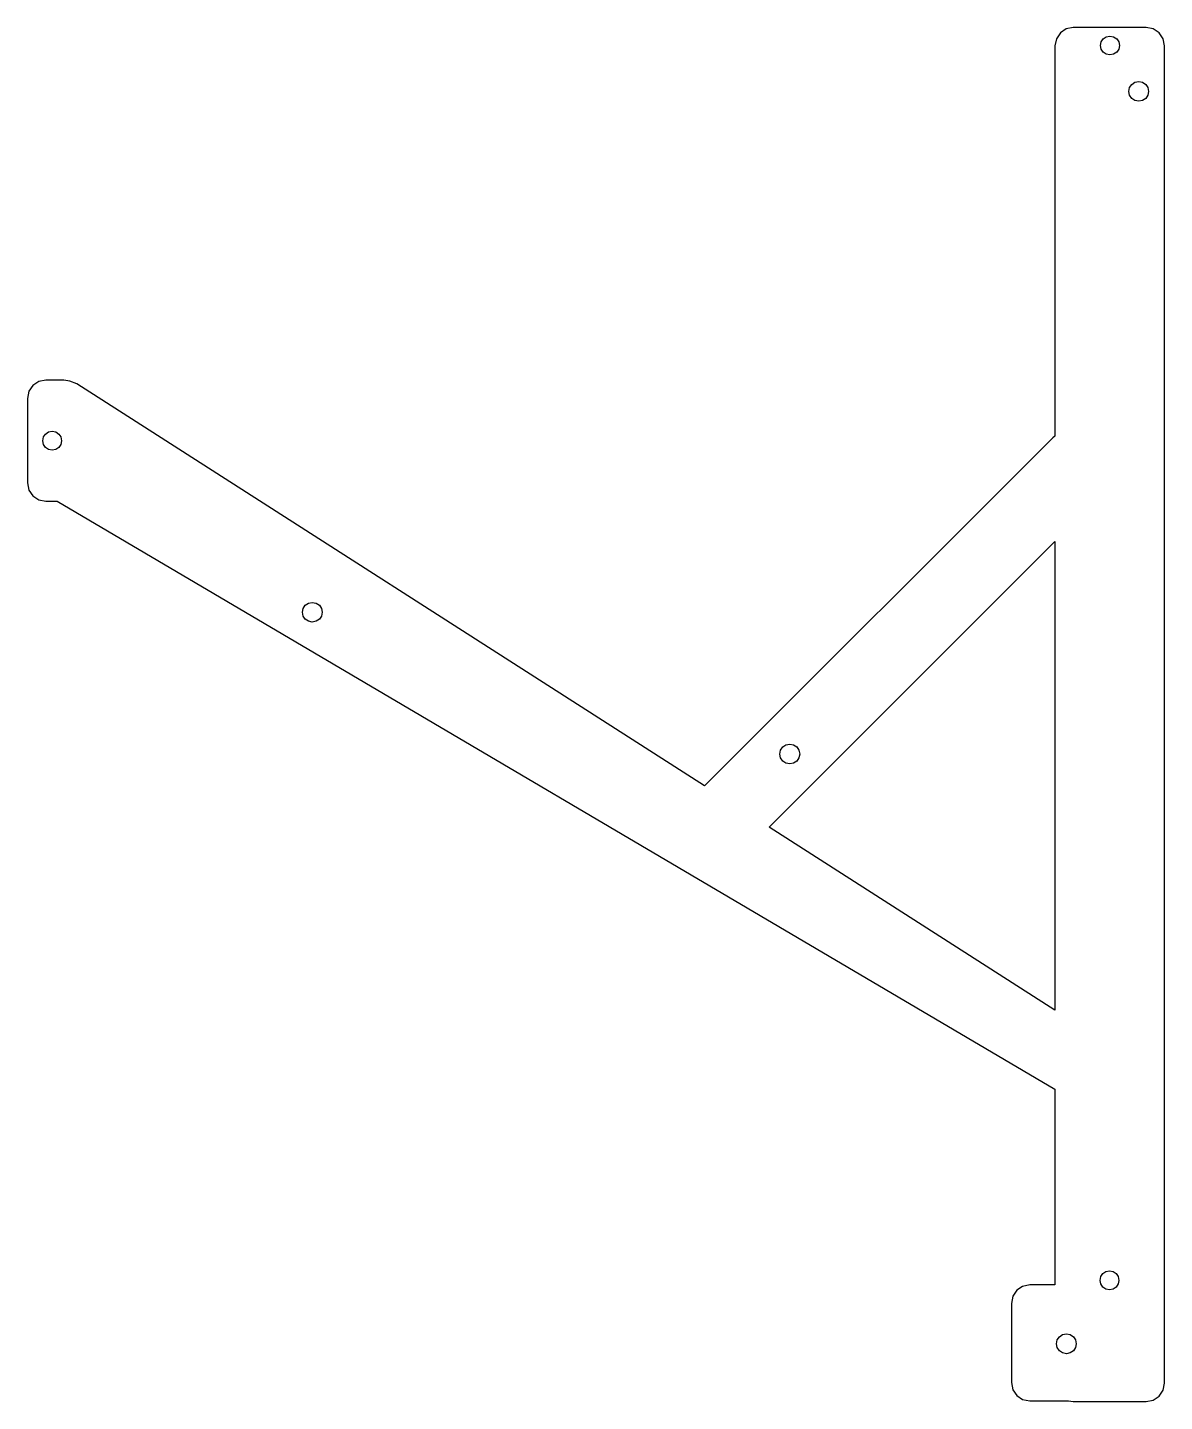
# Model space of a CAD drawing. Extents: x 5 to 110, y 21 to 148.
import ezdxf

# ---------------------------------------------------------------- set-up
doc = ezdxf.new("R2010")
doc.units = 0
doc.layers.add('Ebene_1', color=7, linetype='CONTINUOUS')

msp = doc.modelspace()

# ---------------------------------------------------------------- linework, layer by layer
at = {"layer": 'Ebene_1', "color": 7}
for points in [[(101.670556, 147.832422), (101.009097, 147.700131), (100.471111, 147.338534), (100.100694, 146.791728), (99.968403, 146.13027), (99.968403, 110.067561), (99.765556, 109.899992), (67.609861, 77.735478), (9.604375, 114.900617), (8.969375, 115.147561), (8.404931, 115.244575), (6.755694, 115.244575), (6.094236, 115.112284), (5.55625, 114.741867), (5.185833, 114.203881), (5.053542, 113.542422), (5.053542, 105.746034), (5.185833, 105.075756), (5.55625, 104.53777), (6.094236, 104.176172), (6.755694, 104.035061), (7.796389, 104.035061), (99.968403, 49.680825), (99.968403, 31.600964), (97.648889, 31.600964), (96.987431, 31.468672), (96.449444, 31.107075), (96.079028, 30.569089), (95.946736, 29.898811), (95.946736, 22.578672), (96.079028, 21.917214), (96.449444, 21.379228), (96.987431, 21.008811), (97.648889, 20.87652), (101.238403, 20.87652), (101.670556, 20.823603), (108.390972, 20.823603), (109.052431, 20.955895), (109.599236, 21.317492), (109.960833, 21.864297), (110.093125, 22.525756), (110.093125, 146.13027), (109.960833, 146.791728), (109.599236, 147.338534), (109.052431, 147.700131), (108.390972, 147.832422), (101.670556, 147.832422), (101.670556, 147.832422)], [(105.057222, 147.038672), (105.392361, 146.968117), (105.674583, 146.782909), (105.859792, 146.509506), (105.930347, 146.165547), (105.859792, 145.821589), (105.674583, 145.548186), (105.392361, 145.362978), (105.057222, 145.292422), (104.713264, 145.362978), (104.439861, 145.548186), (104.245833, 145.821589), (104.184097, 146.165547), (104.245833, 146.509506), (104.439861, 146.782909), (104.713264, 146.968117), (105.057222, 147.038672), (105.057222, 147.038672)], [(107.711875, 142.840617), (108.073472, 142.770061), (108.364514, 142.576034), (108.558542, 142.284992), (108.629097, 141.923395), (108.558542, 141.570617), (108.364514, 141.279575), (108.073472, 141.076728), (107.711875, 141.006172), (107.359097, 141.076728), (107.068056, 141.279575), (106.874028, 141.570617), (106.794653, 141.923395), (106.874028, 142.284992), (107.068056, 142.576034), (107.359097, 142.770061), (107.711875, 142.840617), (107.711875, 142.840617)], [(7.328958, 110.508534), (7.672917, 110.446797), (7.946319, 110.25277), (8.140347, 109.979367), (8.202083, 109.635409), (8.140347, 109.30027), (7.946319, 109.018047), (7.672917, 108.832839), (7.328958, 108.762284), (6.993819, 108.832839), (6.711597, 109.018047), (6.526389, 109.30027), (6.455833, 109.635409), (6.526389, 109.979367), (6.711597, 110.25277), (6.993819, 110.446797), (7.328958, 110.508534), (7.328958, 110.508534)], [(99.968403, 100.304436), (99.968403, 57.000964), (73.571806, 73.907839), (99.968403, 100.304436), (99.968403, 100.304436)], [(31.361944, 94.69527), (31.723542, 94.624714), (32.014583, 94.430686), (32.208611, 94.139645), (32.279167, 93.778047), (32.208611, 93.42527), (32.014583, 93.134228), (31.723542, 92.9402), (31.361944, 92.860825), (31.009167, 92.9402), (30.718125, 93.134228), (30.515278, 93.42527), (30.444722, 93.778047), (30.515278, 94.139645), (30.718125, 94.430686), (31.009167, 94.624714), (31.361944, 94.69527), (31.361944, 94.69527)], [(75.476806, 81.589575), (75.829583, 81.51902), (76.120625, 81.324992), (76.323472, 81.03395), (76.394028, 80.672353), (76.323472, 80.319575), (76.120625, 80.028534), (75.829583, 79.834506), (75.476806, 79.755131), (75.115208, 79.834506), (74.824167, 80.028534), (74.630139, 80.319575), (74.559583, 80.672353), (74.630139, 81.03395), (74.824167, 81.324992), (75.115208, 81.51902), (75.476806, 81.589575), (75.476806, 81.589575)], [(105.013125, 32.897422), (105.357083, 32.835686), (105.630486, 32.641659), (105.815694, 32.368256), (105.88625, 32.024297), (105.815694, 31.689159), (105.630486, 31.406936), (105.357083, 31.221728), (105.013125, 31.151172), (104.677986, 31.221728), (104.395764, 31.406936), (104.210556, 31.689159), (104.14, 32.024297), (104.210556, 32.368256), (104.395764, 32.641659), (104.677986, 32.835686), (105.013125, 32.897422), (105.013125, 32.897422)], [(101.026736, 27.076589), (101.388333, 27.006034), (101.679375, 26.812006), (101.873403, 26.520964), (101.943958, 26.159367), (101.873403, 25.806589), (101.679375, 25.515547), (101.388333, 25.3127), (101.026736, 25.242145), (100.673958, 25.3127), (100.382917, 25.515547), (100.180069, 25.806589), (100.109514, 26.159367), (100.180069, 26.520964), (100.382917, 26.812006), (100.673958, 27.006034), (101.026736, 27.076589), (101.026736, 27.076589)]]:
    msp.add_lwpolyline(points, dxfattribs=at)

doc.saveas('drawing.dxf')
